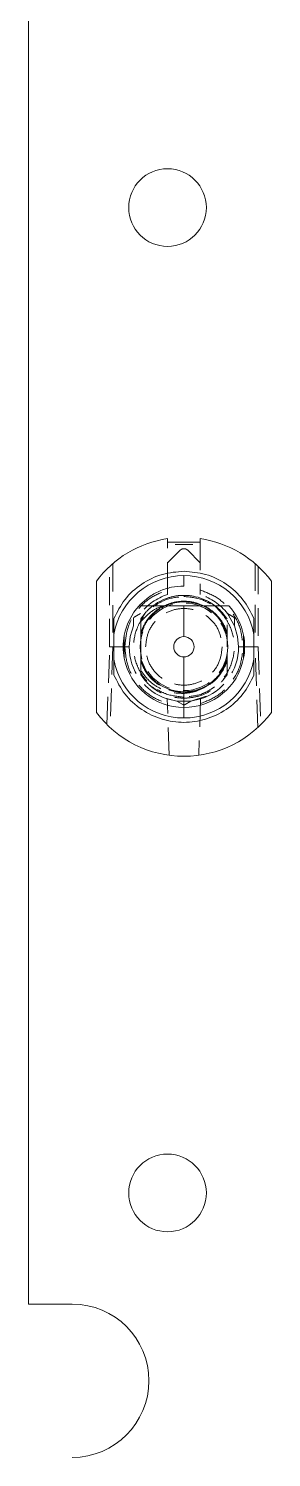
# Model space of a CAD drawing. Header units: millimetres. Extents: x 5 to 589, y 5 to 415.
# Drawn here: x 76.7 to 87.8, y 152.4 to 217.6 of the extents above; entities that cross this region are included whole.
import ezdxf

# ---------------------------------------------------------------- set-up
doc = ezdxf.new("R2010")
doc.units = ezdxf.units.MM
doc.linetypes.add('HIDDEN', pattern=[1.905, 1.27, -0.635])

msp = doc.modelspace()

# ---------------------------------------------------------------- linework, layer by layer
at = {"color": 7, "linetype": 'Continuous', "lineweight": 15}
for p, q in [((76.657, 308.324), (76.657, 159.364)), ((83.007, 194.327), (83.007, 194.159)), ((84.507, 194.159), (83.007, 194.159)), ((84.507, 194.327), (84.507, 194.159)), ((83.757, 192.634), (83.757, 192.159)), ((79.757, 192.384), (79.757, 186.384)), ((87.757, 186.384), (87.757, 192.384)), ((83.757, 189.849), (83.757, 191.259)), ((83.757, 186.609), (83.757, 188.919)), ((83.757, 186.609), (83.757, 186.134)), ((78.657, 159.364), (76.657, 159.364))]:
    msp.add_line(p, q, dxfattribs=at)
at = {"color": 7, "linetype": 'HIDDEN', "lineweight": 0}
for p, q in [((83.007, 191.978), (83.007, 194.159)), ((84.507, 194.159), (84.507, 191.978)), ((80.507, 193.184), (80.507, 190.034)), ((83.007, 193.219), (83.58, 193.792)), ((83.934, 193.792), (84.507, 193.219)), ((87.007, 190.034), (87.007, 193.184)), ((80.363, 189.384), (80.363, 193.055)), ((87.151, 193.055), (87.151, 189.384)), ((85.155, 191.273), (85.732, 190.657)), ((81.449, 190.344), (81.449, 190.659)), ((81.973, 190.886), (81.782, 190.657)), ((81.931, 190.836), (81.782, 190.657)), ((81.782, 190.657), (81.782, 189.699)), ((85.438, 190.607), (85.732, 190.035)), ((85.438, 190.606), (85.732, 190.035)), ((85.732, 190.657), (85.534, 190.893)), ((85.742, 190.903), (86.015, 190.745)), ((86.065, 190.344), (85.742, 190.903)), ((81.449, 190.344), (81.391, 190.142)), ((81.782, 190.385), (81.782, 190.035)), ((81.782, 190.035), (81.782, 190.385)), ((81.944, 190.35), (81.782, 190.035)), ((81.782, 189.95), (81.929, 190.263)), ((81.929, 190.263), (81.782, 189.95)), ((85.572, 190.289), (85.732, 189.95)), ((85.732, 189.95), (85.572, 190.289)), ((85.732, 190.035), (85.608, 190.276)), ((85.732, 190.385), (85.732, 190.035)), ((85.732, 189.699), (85.732, 189.95)), ((80.238, 185.831), (80.362, 189.384)), ((80.507, 189.384), (80.363, 189.384)), ((80.507, 189.384), (80.378, 185.698)), ((80.507, 189.384), (81.057, 189.384)), ((81.257, 189.384), (81.057, 189.384)), ((81.782, 189.699), (81.782, 189.069)), ((85.732, 189.465), (85.732, 189.699)), ((85.732, 189.384), (85.732, 189.652)), ((86.457, 189.384), (86.257, 189.384)), ((86.457, 189.384), (87.007, 189.384)), ((87.136, 185.698), (87.007, 189.384)), ((87.007, 189.384), (87.151, 189.384)), ((87.151, 189.384), (87.275, 185.831)), ((81.782, 189.069), (81.782, 188.311)), ((82.044, 188.261), (81.782, 188.818)), ((81.782, 188.818), (82.044, 188.261)), ((82.044, 188.261), (81.782, 188.818)), ((81.782, 188.818), (82.044, 188.261)), ((81.782, 188.733), (81.782, 188.11)), ((81.782, 188.311), (81.782, 188.733)), ((81.782, 188.733), (81.989, 188.33)), ((85.732, 188.818), (85.371, 188.112)), ((85.732, 188.733), (85.468, 188.219)), ((85.468, 188.219), (85.732, 188.733)), ((85.732, 188.733), (85.468, 188.219)), ((85.732, 188.818), (85.481, 188.286)), ((85.481, 188.286), (85.732, 188.818)), ((85.732, 188.818), (85.481, 188.286)), ((85.481, 188.286), (85.732, 188.818)), ((85.502, 188.286), (85.732, 188.733)), ((85.732, 188.818), (85.51, 188.348)), ((85.51, 188.348), (85.732, 188.818)), ((85.732, 188.818), (85.732, 189.069)), ((85.732, 188.11), (85.732, 188.733)), ((86.482, 188.859), (86.482, 188.859)), ((81.782, 188.11), (82.011, 187.837)), ((85.566, 187.913), (85.732, 188.11)), ((85.615, 187.971), (85.732, 188.11)), ((85.732, 188.383), (85.732, 188.11)), ((82.3, 187.559), (82.582, 187.349)), ((82.956, 187.024), (83.434, 186.905)), ((83.082, 184.43), (82.992, 187.004)), ((83.434, 186.905), (82.992, 187.004)), ((83.707, 186.747), (83.434, 186.905)), ((83.434, 186.905), (84.08, 186.905)), ((83.492, 187.067), (83.757, 187.034)), ((83.757, 187.034), (84.081, 187.074)), ((83.757, 187.034), (84.067, 187.073)), ((84.08, 186.905), (83.807, 186.747)), ((84.08, 186.905), (84.768, 187.125)), ((84.522, 187.004), (84.08, 186.905)), ((84.522, 187.004), (84.432, 184.43))]:
    msp.add_line(p, q, dxfattribs=at)
at = {"color": 7, "linetype": 'HIDDEN', "lineweight": 0, "flags": 128}
for points in [[(82.981, 191.313), (83.009, 191.317), (83.018, 191.317), (83.02, 191.317), (83.021, 191.316), (83.021, 191.316), (83.021, 191.316), (83.021, 191.316), (83.021, 191.316), (83.021, 191.316), (83.021, 191.316), (83.021, 191.316), (83.021, 191.316), (83.021, 191.316), (83.021, 191.316), (83.021, 191.316), (83.021, 191.316), (83.021, 191.316), (83.021, 191.316), (83.021, 191.316), (83.021, 191.316), (83.021, 191.316), (83.021, 191.316), (83.021, 191.316), (83.021, 191.316), (83.021, 191.316), (83.021, 191.316), (83.021, 191.316), (83.021, 191.315), (83.021, 191.315), (83.02, 191.314), (83.018, 191.312), (82.888, 191.248), (82.725, 191.16)], [(81.782, 190.657), (81.782, 190.657)], [(81.782, 190.657), (81.782, 190.657)], [(81.782, 190.657), (81.782, 190.657)], [(81.782, 190.657), (81.782, 190.657)], [(81.782, 190.657), (81.782, 190.657)], [(81.782, 190.657), (81.782, 190.657)], [(81.782, 190.657), (81.782, 190.657)], [(81.782, 190.657), (81.782, 190.657)], [(85.732, 190.657), (85.732, 190.657)], [(81.257, 189.384), (81.301, 189.85), (81.449, 190.344)], [(85.732, 189.95), (85.732, 189.95)], [(85.732, 189.95), (85.732, 189.95)], [(85.732, 189.95), (85.732, 189.95)], [(85.732, 189.95), (85.732, 189.95)], [(85.732, 189.95), (85.732, 189.95)], [(86.065, 190.344), (86.213, 189.85), (86.257, 189.375)], [(81.782, 189.699), (81.782, 189.699)], [(81.782, 189.069), (81.782, 189.069)], [(85.732, 188.818), (85.732, 188.818)], [(85.732, 188.818), (85.732, 188.818)], [(85.732, 188.818), (85.732, 188.818)], [(85.732, 188.818), (85.732, 188.818)], [(85.732, 188.818), (85.732, 188.818)], [(85.732, 188.818), (85.732, 188.818)], [(85.732, 188.818), (85.732, 188.818)], [(85.732, 188.818), (85.732, 188.818)], [(81.782, 188.11), (81.782, 188.11)], [(81.782, 188.11), (81.782, 188.11)], [(81.782, 188.11), (81.782, 188.11)], [(81.782, 188.11), (81.782, 188.11)], [(81.782, 188.11), (81.782, 188.11)], [(81.782, 188.11), (81.782, 188.11)], [(81.782, 188.11), (81.782, 188.11)], [(81.978, 188.357), (81.978, 188.357)], [(85.732, 188.11), (85.732, 188.11)], [(82.73, 187.605), (82.73, 187.605)]]:
    msp.add_lwpolyline(points, dxfattribs=at)
at = {"color": 7, "linetype": 'Continuous', "lineweight": 15}
for centre in [(83.007, 209.444), (83.007, 164.444)]:
    msp.add_circle(centre, 1.775, dxfattribs=at)
at = {"color": 7, "linetype": 'HIDDEN', "lineweight": 0}
msp.add_circle((83.757, 189.384), 2, dxfattribs=at)
at = {"color": 7, "linetype": 'Continuous', "lineweight": 15}
for centre, radius, start, end in [((83.757, 189.384), 5, 98.62693, 143.1301), ((83.757, 189.384), 5, 36.8699, 81.37307), ((83.757, 189.384), 3.25, 90, 169.93673), ((83.757, 189.384), 3.25, 10.06327, 90), ((83.757, 189.384), 2.775, 137.49336, 169.10705), ((83.757, 189.384), 2.775, 10.89324, 42.50663), ((83.757, 189.384), 2.775, 169.10668, 190.89376), ((83.757, 189.384), 2.775, 349.10676, 10.89295), ((83.757, 189.384), 0.465, 90, 270), ((83.757, 189.384), 0.465, 270, 90), ((83.757, 189.384), 3.25, 190.06327, 270), ((83.757, 189.384), 2.775, 190.89295, 270), ((83.757, 189.384), 2.775, 270, 349.10705), ((83.757, 189.384), 3.25, 270, 349.93673), ((83.757, 189.384), 5, 216.8699, 323.1301), ((78.657, 155.864), 3.5, 270, 90)]:
    msp.add_arc(centre, radius, start, end, dxfattribs=at)
at = {"color": 7, "linetype": 'HIDDEN', "lineweight": 0}
for radius, start, end in [(2.5, 107.4576, 142.57976), (2.35, 53.50581, 147.18508), (2.5, 37.42024, 72.5424), (2.5, 180, 252.18431), (2.5, 287.81569, 0)]:
    msp.add_arc((83.757, 189.384), radius, start, end, dxfattribs=at)
for points, knots in [([(83.357, 194.059), (83.363, 194.059), (83.375, 194.059), (83.467, 194.059), (83.6, 194.059), (83.757, 194.059), (83.914, 194.059), (84.046, 194.059), (84.139, 194.059), (84.151, 194.059), (84.157, 194.059)], [0, 0, 0, 0, 0.125, 0.250001, 0.375004, 0.499998, 0.625003, 0.749997, 0.874998, 1, 1, 1, 1]), ([(83.58, 193.792), (83.606, 193.812), (83.658, 193.853), (83.757, 193.871), (83.856, 193.853), (83.908, 193.812), (83.934, 193.792)], [0, 0, 0, 0, 0.250006, 0.499997, 0.750026, 1, 1, 1, 1]), ([(81.057, 189.384), (81.083, 189.666), (81.136, 190.247), (81.563, 191.033), (82.2, 191.662), (82.743, 191.874), (83.007, 191.978)], [0, 0, 0, 0, 0.2433925, 0.499999, 0.756606, 1, 1, 1, 1]), ([(83.007, 191.978), (83.007, 191.95), (83.007, 191.895), (83.007, 191.826), (83.007, 191.777), (83.007, 191.772), (83.007, 191.769)], [0, 0, 0, 0, 0.258622, 0.513616, 0.756093, 1, 1, 1, 1]), ([(84.507, 191.978), (84.771, 191.874), (85.314, 191.662), (85.95, 191.033), (86.378, 190.247), (86.431, 189.666), (86.457, 189.384)], [0, 0, 0, 0, 0.243391, 0.499998, 0.756608, 1, 1, 1, 1]), ([(84.507, 191.978), (84.507, 191.95), (84.507, 191.895), (84.507, 191.827), (84.507, 191.777), (84.507, 191.772), (84.507, 191.769)], [0, 0, 0, 0, 0.2581049, 0.5126007, 0.7555952, 1, 1, 1, 1]), ([(83.757, 187.084), (83.468, 187.115), (83.021, 187.162), (82.485, 187.449), (82.12, 187.746), (81.82, 188.112), (81.543, 188.648), (81.401, 189.384), (81.543, 190.12), (81.82, 190.656), (82.119, 191.022), (82.485, 191.319), (83.021, 191.605), (83.468, 191.653), (83.757, 191.684)], [0, 0, 0, 0, 0.11972, 0.184823, 0.25, 0.315102, 0.380278, 0.5, 0.619721, 0.684823, 0.75, 0.815103, 0.88028, 1, 1, 1, 1]), ([(85.732, 190.657), (85.614, 190.814), (85.378, 191.127), (84.892, 191.468), (84.344, 191.685), (83.757, 191.758), (83.17, 191.685), (82.622, 191.468), (82.135, 191.127), (81.9, 190.814), (81.782, 190.657)], [0, 0, 0, 0, 0.125, 0.249999, 0.375001, 0.5, 0.624999, 0.749999, 0.875, 1, 1, 1, 1]), ([(85.287, 190.759), (85.188, 190.869), (84.944, 191.139), (84.404, 191.392), (83.758, 191.498), (83.105, 191.395), (82.52, 191.096), (82.042, 190.635), (81.869, 190.235), (81.782, 190.035)], [0, 0, 0, 0, 0.101379, 0.251148, 0.40092, 0.550688, 0.700459, 0.85023, 1, 1, 1, 1]), ([(81.782, 190.035), (81.869, 190.235), (82.042, 190.635), (82.52, 191.096), (83.105, 191.395), (83.758, 191.499), (84.403, 191.39), (84.916, 191.157), (85.141, 190.912), (85.218, 190.828)], [0, 0, 0, 0, 0.153218, 0.306435, 0.459653, 0.612872, 0.766091, 0.919308, 1, 1, 1, 1]), ([(81.782, 190.035), (81.869, 190.235), (82.042, 190.635), (82.52, 191.096), (83.105, 191.395), (83.758, 191.498), (84.405, 191.392), (84.948, 191.137), (85.195, 190.862), (85.297, 190.749)], [0, 0, 0, 0, 0.149288, 0.298575, 0.447864, 0.59715, 0.746437, 0.895726, 1, 1, 1, 1]), ([(84.976, 191.069), (84.788, 191.18), (84.413, 191.402), (83.756, 191.496), (83.106, 191.396), (82.52, 191.096), (82.042, 190.635), (81.869, 190.235), (81.782, 190.035)], [0, 0, 0, 0, 0.166665, 0.333334, 0.499999, 0.666667, 0.833333, 1, 1, 1, 1]), ([(81.782, 190.035), (81.869, 190.235), (82.042, 190.635), (82.52, 191.096), (83.105, 191.395), (83.758, 191.498), (84.404, 191.392), (84.945, 191.139), (85.19, 190.867), (85.289, 190.757)], [0, 0, 0, 0, 0.149671, 0.299339, 0.449009, 0.598677, 0.748346, 0.898016, 1, 1, 1, 1]), ([(85.732, 190.035), (85.645, 190.235), (85.472, 190.635), (84.993, 191.096), (84.409, 191.395), (83.757, 191.498), (83.105, 191.395), (82.52, 191.096), (82.042, 190.635), (81.869, 190.235), (81.782, 190.035)], [0, 0, 0, 0, 0.125, 0.250001, 0.374999, 0.500001, 0.625, 0.75, 0.874999, 1, 1, 1, 1]), ([(81.782, 189.95), (81.863, 190.157), (82.025, 190.57), (82.501, 191.053), (83.093, 191.367), (83.757, 191.474), (84.421, 191.367), (85.013, 191.053), (85.489, 190.57), (85.651, 190.157), (85.732, 189.95)], [0, 0, 0, 0, 0.125001, 0.25, 0.375, 0.5, 0.624999, 0.75, 0.875, 1, 1, 1, 1]), ([(85.732, 189.95), (85.651, 190.157), (85.489, 190.57), (85.013, 191.053), (84.421, 191.367), (83.757, 191.474), (83.093, 191.367), (82.501, 191.053), (82.025, 190.57), (81.863, 190.157), (81.782, 189.95)], [0, 0, 0, 0, 0.125, 0.25, 0.375001, 0.5, 0.625, 0.75, 0.874999, 1, 1, 1, 1]), ([(81.782, 189.95), (81.863, 190.157), (82.025, 190.57), (82.501, 191.053), (83.093, 191.367), (83.757, 191.474), (84.421, 191.367), (85.013, 191.053), (85.489, 190.57), (85.651, 190.157), (85.732, 189.95)], [0, 0, 0, 0, 0.125001, 0.250001, 0.375, 0.499999, 0.625001, 0.75, 0.875, 1, 1, 1, 1]), ([(85.732, 189.95), (85.651, 190.157), (85.489, 190.57), (85.013, 191.053), (84.421, 191.367), (83.757, 191.474), (83.093, 191.367), (82.501, 191.053), (82.025, 190.57), (81.863, 190.157), (81.782, 189.95)], [0, 0, 0, 0, 0.125, 0.25, 0.374999, 0.500001, 0.625, 0.749999, 0.874999, 1, 1, 1, 1]), ([(81.782, 189.95), (81.863, 190.157), (82.025, 190.57), (82.501, 191.053), (83.093, 191.367), (83.757, 191.474), (84.421, 191.367), (85.013, 191.053), (85.489, 190.57), (85.651, 190.157), (85.732, 189.95)], [0, 0, 0, 0, 0.125, 0.25, 0.375001, 0.5, 0.625001, 0.75, 0.875, 1, 1, 1, 1]), ([(85.732, 189.95), (85.651, 190.157), (85.489, 190.57), (85.013, 191.053), (84.421, 191.367), (83.757, 191.474), (83.093, 191.367), (82.501, 191.053), (82.025, 190.57), (81.863, 190.157), (81.782, 189.95)], [0, 0, 0, 0, 0.125, 0.25, 0.374999, 0.5, 0.624999, 0.75, 0.875, 1, 1, 1, 1]), ([(81.782, 190.523), (81.935, 190.69), (82.24, 191.023), (82.693, 191.238), (82.945, 191.304), (82.981, 191.313)], [0, 0, 0, 0, 0.461834, 0.924147, 1, 1, 1, 1]), ([(83.757, 191.684), (84.046, 191.653), (84.493, 191.605), (85.029, 191.319), (85.394, 191.022), (85.693, 190.656), (85.971, 190.12), (86.113, 189.384), (85.971, 188.648), (85.694, 188.112), (85.394, 187.746), (85.029, 187.449), (84.493, 187.162), (84.046, 187.115), (83.757, 187.084)], [0, 0, 0, 0, 0.119722, 0.184825, 0.25, 0.315102, 0.380278, 0.5, 0.619722, 0.684823, 0.75, 0.815101, 0.880278, 1, 1, 1, 1]), ([(81.449, 190.659), (81.449, 190.668), (81.451, 190.685), (81.461, 190.709), (81.477, 190.731), (81.491, 190.741), (81.499, 190.745)], [0, 0, 0, 0, 0.2508165, 0.5000394, 0.7492085, 1, 1, 1, 1]), ([(81.499, 190.745), (81.492, 190.741), (81.483, 190.736), (81.471, 190.722), (81.466, 190.715), (81.462, 190.709), (81.459, 190.704), (81.455, 190.695), (81.449, 190.677), (81.449, 190.667), (81.449, 190.659)], [0, 0, 0, 0, 0.300167, 0.406665, 0.45257, 0.495864, 0.540066, 0.586712, 0.694535, 1, 1, 1, 1]), ([(81.449, 190.659), (81.449, 190.577), (81.449, 190.468), (81.449, 190.372), (81.449, 190.347), (81.449, 190.345), (81.449, 190.344)], [0, 0, 0, 0, 0.638672, 0.84374, 0.924997, 1, 1, 1, 1]), ([(81.771, 190.903), (81.77, 190.902), (81.768, 190.901), (81.747, 190.889), (81.695, 190.859), (81.608, 190.808), (81.537, 190.768), (81.499, 190.745)], [0, 0, 0, 0, 0.074115, 0.154927, 0.35991, 0.653739, 1, 1, 1, 1]), ([(82.007, 189.384), (82.033, 189.613), (82.086, 190.071), (82.491, 190.654), (83.069, 191.043), (83.757, 191.179), (84.445, 191.043), (85.023, 190.654), (85.428, 190.071), (85.481, 189.613), (85.507, 189.384)], [0, 0, 0, 0, 0.125, 0.25, 0.375001, 0.5, 0.625001, 0.75, 0.875, 1, 1, 1, 1]), ([(85.319, 190.719), (85.232, 190.811), (85.131, 190.919), (85.017, 191.023), (84.997, 191.045), (84.994, 191.052), (84.993, 191.054), (84.993, 191.055), (84.994, 191.055), (84.994, 191.056)], [0, 0, 0, 0, 0.805347, 0.945966, 0.982679, 0.99323, 0.996916, 0.998496, 1, 1, 1, 1]), ([(84.994, 191.056), (85.156, 190.914), (85.482, 190.631), (85.648, 190.234), (85.732, 190.035)], [0, 0, 0, 0, 0.499999, 1, 1, 1, 1]), ([(85.218, 190.828), (85.294, 190.759), (85.533, 190.544), (85.652, 190.241), (85.732, 190.035)], [0, 0, 0, 0, 0.321279, 1, 1, 1, 1]), ([(85.732, 189.95), (85.684, 190.089), (85.587, 190.368), (85.408, 190.602), (85.319, 190.719)], [0, 0, 0, 0, 0.499994, 1, 1, 1, 1]), ([(85.732, 189.95), (85.684, 190.089), (85.587, 190.368), (85.408, 190.602), (85.319, 190.719)], [0, 0, 0, 0, 0.500002, 1, 1, 1, 1]), ([(86.015, 190.745), (85.944, 190.787), (85.85, 190.841), (85.767, 190.889), (85.746, 190.901), (85.743, 190.902), (85.742, 190.903)], [0, 0, 0, 0, 0.638731, 0.843749, 0.925002, 1, 1, 1, 1]), ([(86.015, 190.745), (86.023, 190.741), (86.037, 190.731), (86.053, 190.709), (86.063, 190.685), (86.065, 190.668), (86.065, 190.659)], [0, 0, 0, 0, 0.250783, 0.500031, 0.749192, 1, 1, 1, 1]), ([(86.065, 190.659), (86.065, 190.667), (86.065, 190.677), (86.059, 190.694), (86.055, 190.703), (86.052, 190.708), (86.049, 190.714), (86.043, 190.722), (86.031, 190.736), (86.022, 190.741), (86.015, 190.745)], [0, 0, 0, 0, 0.300135, 0.4066611, 0.4525845, 0.4958814, 0.5400859, 0.5866941, 0.6945327, 1, 1, 1, 1]), ([(86.065, 190.659), (86.065, 190.577), (86.065, 190.468), (86.065, 190.372), (86.065, 190.347), (86.065, 190.345), (86.065, 190.344)], [0, 0, 0, 0, 0.638716, 0.843746, 0.925, 1, 1, 1, 1]), ([(81.782, 190.035), (81.782, 190.013), (81.782, 189.985), (81.782, 189.958), (81.782, 189.951), (81.782, 189.95), (81.782, 189.95)], [0, 0, 0, 0, 0.659337, 0.855288, 0.930508, 1, 1, 1, 1]), ([(81.782, 189.95), (81.782, 189.95), (81.782, 189.951), (81.782, 189.958), (81.782, 189.984), (81.782, 190.013), (81.782, 190.035)], [0, 0, 0, 0, 0.068838, 0.145316, 0.344692, 1, 1, 1, 1]), ([(81.782, 190.035), (81.782, 190.013), (81.782, 189.985), (81.782, 189.958), (81.782, 189.951), (81.782, 189.95), (81.782, 189.95)], [0, 0, 0, 0, 0.65957, 0.855371, 0.930532, 1, 1, 1, 1]), ([(85.732, 189.95), (85.732, 189.95), (85.732, 189.951), (85.732, 189.958), (85.732, 189.984), (85.732, 190.013), (85.732, 190.035)], [0, 0, 0, 0, 0.068892, 0.145446, 0.344942, 1, 1, 1, 1]), ([(85.732, 190.035), (85.732, 190.013), (85.732, 189.985), (85.732, 189.958), (85.732, 189.951), (85.732, 189.95), (85.732, 189.95)], [0, 0, 0, 0, 0.659484, 0.855327, 0.930517, 1, 1, 1, 1]), ([(81.057, 189.384), (81.083, 189.102), (81.135, 188.523), (81.561, 187.738), (82.195, 187.109), (82.736, 186.896), (82.999, 186.792)], [0, 0, 0, 0, 0.2434225, 0.4999983, 0.7565779, 1, 1, 1, 1]), ([(85.507, 189.384), (85.481, 189.155), (85.428, 188.697), (85.023, 188.114), (84.445, 187.725), (83.757, 187.588), (83.069, 187.725), (82.491, 188.114), (82.086, 188.697), (82.033, 189.155), (82.007, 189.384)], [0, 0, 0, 0, 0.1250001, 0.2500004, 0.3749992, 0.5000005, 0.6249991, 0.7500001, 0.8750004, 1, 1, 1, 1]), ([(84.514, 186.792), (84.778, 186.896), (85.319, 187.109), (85.953, 187.738), (86.379, 188.523), (86.431, 189.102), (86.457, 189.384)], [0, 0, 0, 0, 0.243423, 0.499999, 0.756578, 1, 1, 1, 1]), ([(81.782, 188.818), (81.782, 188.818), (81.782, 188.817), (81.782, 188.81), (81.782, 188.783), (81.782, 188.755), (81.782, 188.733)], [0, 0, 0, 0, 0.0688631, 0.145383, 0.3448321, 1, 1, 1, 1]), ([(81.782, 188.818), (81.782, 188.818), (81.782, 188.817), (81.782, 188.81), (81.782, 188.783), (81.782, 188.755), (81.782, 188.733)], [0, 0, 0, 0, 0.068951, 0.145559, 0.345134, 1, 1, 1, 1]), ([(81.782, 188.733), (81.782, 188.755), (81.782, 188.783), (81.782, 188.81), (81.782, 188.817), (81.782, 188.818), (81.782, 188.818)], [0, 0, 0, 0, 0.659579, 0.855417, 0.930573, 1, 1, 1, 1]), ([(85.371, 188.112), (85.243, 187.974), (84.987, 187.697), (84.478, 187.434), (83.924, 187.31), (83.356, 187.343), (82.817, 187.527), (82.351, 187.852), (81.98, 188.288), (81.848, 188.641), (81.782, 188.818)], [0, 0, 0, 0, 0.1249993, 0.2500009, 0.3749999, 0.500001, 0.6250021, 0.7500012, 0.8750006, 1, 1, 1, 1]), ([(81.782, 188.818), (81.863, 188.611), (82.025, 188.197), (82.501, 187.715), (83.093, 187.401), (83.757, 187.294), (84.421, 187.401), (85.013, 187.715), (85.489, 188.197), (85.651, 188.611), (85.732, 188.818)], [0, 0, 0, 0, 0.124999, 0.249999, 0.375, 0.499999, 0.625001, 0.749998, 0.875, 1, 1, 1, 1]), ([(81.782, 188.733), (81.837, 188.596), (81.946, 188.321), (82.216, 187.965), (82.549, 187.671), (82.939, 187.455), (83.365, 187.325), (83.808, 187.29), (84.251, 187.344), (84.525, 187.455), (84.661, 187.511)], [0, 0, 0, 0, 0.125001, 0.25, 0.375, 0.499999, 0.624999, 0.749998, 0.875, 1, 1, 1, 1]), ([(85.732, 188.733), (85.645, 188.533), (85.472, 188.133), (84.993, 187.672), (84.409, 187.373), (83.757, 187.27), (83.105, 187.373), (82.52, 187.672), (82.042, 188.133), (81.869, 188.533), (81.782, 188.733)], [0, 0, 0, 0, 0.124999, 0.25, 0.374999, 0.500001, 0.625001, 0.749999, 0.875, 1, 1, 1, 1]), ([(84.586, 187.501), (84.719, 187.56), (85.052, 187.708), (85.47, 188.137), (85.645, 188.534), (85.732, 188.733)], [0, 0, 0, 0, 0.252267, 0.626131, 1, 1, 1, 1]), ([(85.732, 188.733), (85.649, 188.529), (85.509, 188.184), (85.232, 187.941), (85.119, 187.841)], [0, 0, 0, 0, 0.592112, 1, 1, 1, 1]), ([(85.732, 188.818), (85.732, 188.818), (85.732, 188.817), (85.732, 188.81), (85.732, 188.783), (85.732, 188.755), (85.732, 188.733)], [0, 0, 0, 0, 0.06887, 0.145419, 0.34492, 1, 1, 1, 1]), ([(85.732, 188.733), (85.732, 188.755), (85.732, 188.783), (85.732, 188.81), (85.732, 188.817), (85.732, 188.818), (85.732, 188.818)], [0, 0, 0, 0, 0.659362, 0.85528, 0.930492, 1, 1, 1, 1]), ([(85.732, 188.818), (85.732, 188.818), (85.732, 188.817), (85.732, 188.81), (85.732, 188.783), (85.732, 188.755), (85.732, 188.733)], [0, 0, 0, 0, 0.068944, 0.145586, 0.345161, 1, 1, 1, 1]), ([(81.782, 188.311), (81.899, 188.148), (82.132, 187.825), (82.625, 187.484), (83.176, 187.27), (83.564, 187.26), (83.757, 187.255)], [0, 0, 0, 0, 0.255054, 0.506741, 0.755052, 1, 1, 1, 1]), ([(81.782, 188.11), (81.9, 187.954), (82.135, 187.64), (82.622, 187.302), (83.17, 187.076), (83.561, 187.048), (83.757, 187.034)], [0, 0, 0, 0, 0.250001, 0.500002, 0.750001, 1, 1, 1, 1]), ([(81.782, 188.11), (81.9, 187.954), (82.135, 187.64), (82.622, 187.302), (83.17, 187.076), (83.561, 187.048), (83.757, 187.034)], [0, 0, 0, 0, 0.250001, 0.500002, 0.750001, 1, 1, 1, 1]), ([(83.757, 187.034), (83.952, 187.048), (84.344, 187.076), (84.892, 187.302), (85.378, 187.64), (85.614, 187.954), (85.732, 188.11)], [0, 0, 0, 0, 0.249998, 0.500003, 0.749999, 1, 1, 1, 1]), ([(83.757, 187.034), (83.952, 187.048), (84.344, 187.076), (84.892, 187.302), (85.378, 187.64), (85.614, 187.954), (85.732, 188.11)], [0, 0, 0, 0, 0.249998, 0.500003, 0.749999, 1, 1, 1, 1]), ([(84.661, 187.511), (84.796, 187.594), (85.063, 187.758), (85.268, 187.995), (85.371, 188.112)], [0, 0, 0, 0, 0.502466, 1, 1, 1, 1]), ([(84.661, 187.511), (84.519, 187.443), (84.232, 187.307), (83.916, 187.272), (83.757, 187.255)], [0, 0, 0, 0, 0.4970695, 1, 1, 1, 1]), ([(83.807, 186.747), (83.799, 186.743), (83.783, 186.736), (83.757, 186.733), (83.731, 186.736), (83.715, 186.743), (83.707, 186.747)], [0, 0, 0, 0, 0.250051, 0.500066, 0.750081, 1, 1, 1, 1]), ([(83.707, 186.747), (83.714, 186.744), (83.723, 186.739), (83.741, 186.735), (83.75, 186.734), (83.756, 186.734), (83.763, 186.734), (83.772, 186.735), (83.791, 186.739), (83.8, 186.744), (83.807, 186.747)], [0, 0, 0, 0, 0.300108, 0.406675, 0.452556, 0.495821, 0.540089, 0.586705, 0.694508, 1, 1, 1, 1])]:
    msp.add_open_spline(points, degree=3, knots=knots, dxfattribs=at)
at = {"color": 7, "linetype": 'Continuous', "lineweight": 15}
for points, knots in [([(80.557, 190.673), (80.708, 190.973), (81.017, 191.586), (81.802, 192.284), (82.744, 192.75), (83.428, 192.806), (83.763, 192.834)], [0, 0, 0, 0, 0.244391, 0.499999, 0.755608, 1, 1, 1, 1]), ([(83.763, 192.834), (84.096, 192.805), (84.779, 192.747), (85.716, 192.281), (86.498, 191.584), (86.806, 190.972), (86.957, 190.673)], [0, 0, 0, 0, 0.244423, 0.5, 0.755575, 1, 1, 1, 1]), ([(83.757, 192.159), (83.565, 192.147), (83.182, 192.125), (82.632, 191.94), (82.125, 191.66), (81.849, 191.393), (81.711, 191.259)], [0, 0, 0, 0, 0.249998, 0.5, 0.750003, 1, 1, 1, 1]), ([(83.757, 191.259), (83.562, 191.259), (83.058, 191.259), (82.376, 191.259), (81.927, 191.259), (81.711, 191.259)], [0, 0, 0, 0, 0.246527, 0.63814, 1, 1, 1, 1]), ([(85.803, 191.259), (85.365, 191.259), (84.762, 191.259), (83.973, 191.259), (83.757, 191.259)], [0, 0, 0, 0, 0.725759, 1, 1, 1, 1]), ([(80.557, 190.673), (80.557, 190.539), (80.557, 190.365), (80.557, 190.171), (80.557, 190.09), (80.557, 190.036), (80.557, 189.997), (80.557, 189.97), (80.557, 189.956), (80.557, 189.952), (80.557, 189.952), (80.557, 189.952)], [0, 0, 0, 0, 0.52193, 0.674705, 0.779635, 0.851732, 0.901667, 0.954565, 0.975882, 0.993094, 1, 1, 1, 1]), ([(86.957, 190.673), (86.957, 190.539), (86.957, 190.365), (86.957, 190.171), (86.957, 190.09), (86.957, 190.036), (86.957, 189.997), (86.957, 189.97), (86.957, 189.956), (86.957, 189.952), (86.957, 189.952), (86.957, 189.952)], [0, 0, 0, 0, 0.52193, 0.674705, 0.779635, 0.851732, 0.901667, 0.954565, 0.975882, 0.993094, 1, 1, 1, 1]), ([(80.557, 189.952), (80.557, 189.776), (80.557, 189.423), (80.557, 189.03), (80.557, 188.838), (80.557, 188.816)], [0, 0, 0, 0, 0.469099, 0.939612, 1, 1, 1, 1]), ([(81.032, 189.908), (81.032, 189.618), (81.032, 189.265), (81.032, 188.921), (81.032, 188.859)], [0, 0, 0, 0, 0.821496, 1, 1, 1, 1]), ([(86.482, 188.859), (86.482, 189.15), (86.482, 189.503), (86.482, 189.847), (86.482, 189.908)], [0, 0, 0, 0, 0.821487, 1, 1, 1, 1]), ([(86.957, 189.952), (86.957, 189.776), (86.957, 189.423), (86.957, 189.03), (86.957, 188.838), (86.957, 188.816)], [0, 0, 0, 0, 0.469099, 0.939612, 1, 1, 1, 1]), ([(80.557, 188.816), (80.557, 188.815), (80.557, 188.814), (80.557, 188.803), (80.557, 188.759), (80.557, 188.563), (80.557, 188.329), (80.557, 188.132), (80.557, 188.095)], [0, 0, 0, 0, 0.01693, 0.039302, 0.081695, 0.236196, 0.852155, 1, 1, 1, 1]), ([(86.957, 188.816), (86.957, 188.815), (86.957, 188.814), (86.957, 188.803), (86.957, 188.759), (86.957, 188.563), (86.957, 188.329), (86.957, 188.132), (86.957, 188.095)], [0, 0, 0, 0, 0.01693, 0.039302, 0.081695, 0.236196, 0.852155, 1, 1, 1, 1]), ([(86.957, 188.095), (86.806, 187.796), (86.497, 187.184), (85.714, 186.482), (84.774, 186.033), (83.757, 185.885), (82.74, 186.033), (81.8, 186.482), (81.017, 187.184), (80.708, 187.796), (80.557, 188.095)], [0, 0, 0, 0, 0.122204, 0.25, 0.377796, 0.500001, 0.622203, 0.750001, 0.877797, 1, 1, 1, 1])]:
    msp.add_open_spline(points, degree=3, knots=knots, dxfattribs=at)

doc.saveas('drawing.dxf')
